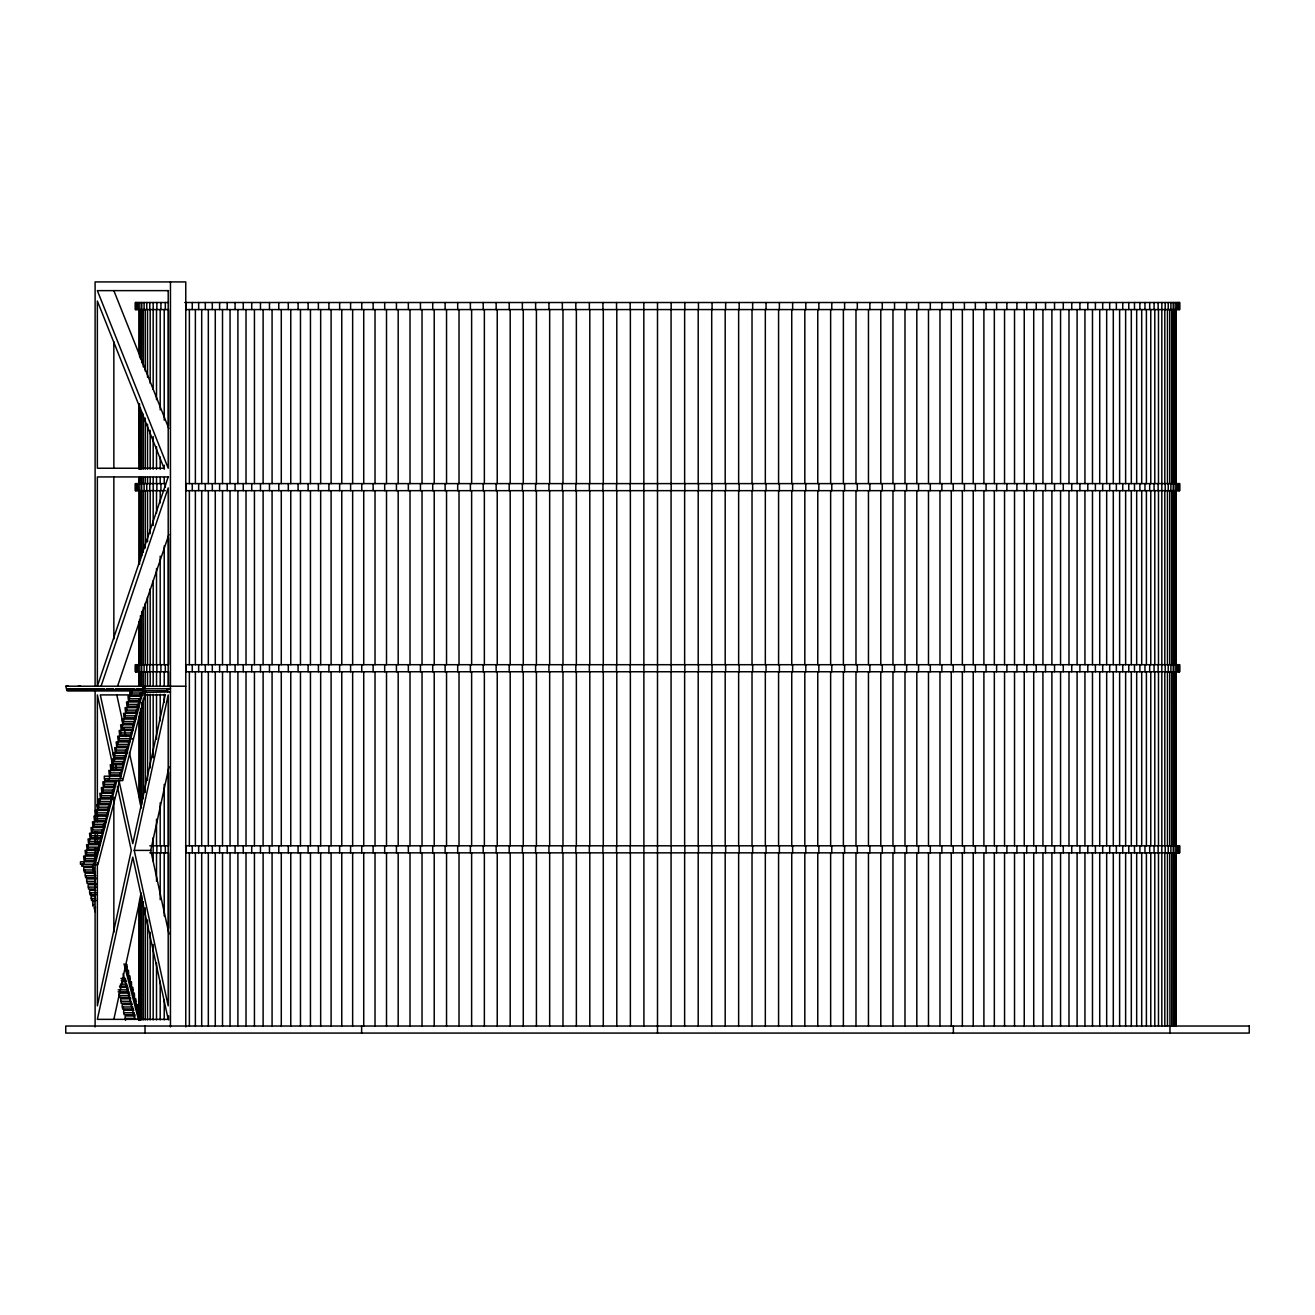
<?xml version="1.0" encoding="UTF-8"?>
<svg xmlns="http://www.w3.org/2000/svg" width="1315" height="1315" viewBox="0 0 1315 1315"><rect width="100%" height="100%" fill="white"/><g stroke="black" fill="none" stroke-linecap="round" stroke-linejoin="round"><path stroke-width="1.5" d="M165.246 694.912L132.782 843.638L118.925 780.189M134.245 850.394L168.205 694.912L168.205 1005.86L134.245 850.394L150.748 850.394L169.027 766.678M113.846 1019.355L141.395 893.181M95.075 864.662L116.838 780.584M119.649 780.584L97.885 864.662L91.902 864.662M142.53 693.005L120.372 778.628L120.372 776.179M145.34 693.005L123.183 778.628L105.496 778.628L105.496 780.584M145.62 691.92L142.661 692.463L170.457 691.92M168.205 476.934L97.359 686.216L97.359 476.934L168.501 476.934M101.058 686.216L168.205 487.881L168.205 686.216M117.561 686.216L168.895 534.548M68.331 686.216L65.849 686.216L66.851 690.622L167.416 690.622L167.416 688.682M168.501 290.631L97.359 290.631L168.205 468.239L168.205 290.631M168.468 302.516L135.363 302.516L135.363 309.567L168.599 309.567L168.599 426.274M184.758 302.516L1179.637 302.516L1179.637 309.567L185.579 309.567M164.391 468.239L97.359 468.239L97.359 301.004L164.063 468.239M185.579 483.608L1179.637 483.608L1179.637 490.659L185.579 490.659M165.312 490.659L135.363 490.659L135.363 483.608L165.312 483.608L165.312 487.142M185.579 664.7L1179.637 664.7L1179.637 671.751L185.579 671.751M78.243 686.216L80.478 686.216M65.849 686.216L185.76 686.216M165.509 694.912L100.302 694.912L114.586 760.349M141.658 696.243L128.015 696.243L128.476 700.648L140.048 700.648L140.048 698.709M140.179 701.963L126.536 701.963L126.996 706.369L138.568 706.369L138.568 704.413M138.716 707.667L125.056 707.667L125.517 712.072L137.089 712.072L137.089 710.133M135.757 719.091L122.114 719.091L122.574 723.497L134.13 723.497L134.13 721.54M134.278 724.795L120.635 724.795L121.095 729.2L132.651 729.2L132.651 727.261M132.799 730.499L119.155 730.499L119.616 734.904L131.188 734.904L131.188 732.965M131.319 736.219L117.676 736.219L118.136 740.624L129.708 740.624L129.708 738.668M132.881 738.668L118.876 738.668L118.876 740.624M129.84 741.923L116.197 741.923L116.657 746.328L128.229 746.328L128.229 744.389M128.36 747.627L114.717 747.627L115.178 752.032L126.75 752.032L126.75 750.092M126.881 753.331L113.238 753.331L113.698 757.736L125.27 757.736L125.27 755.796M122.459 770.459L108.816 770.459L109.277 774.864L120.832 774.864L120.832 772.924M121.013 776.179L104.312 776.179L104.312 778.628L104.756 780.584L122.821 780.584L122.821 778.628M116.476 781.883L102.833 781.883L103.293 786.288L114.849 786.288L114.849 784.348M112.038 799.01L98.395 799.01L98.855 803.416L110.427 803.416L110.427 801.476M110.559 804.714L96.916 804.714L97.376 807.18M97.376 809.12L108.948 809.12L108.948 807.18M109.079 810.435L95.436 810.435L95.896 814.84L107.468 814.84L107.468 812.884M107.6 816.138L93.957 816.138L94.417 820.544L105.989 820.544L105.989 818.604M95.157 818.604L106.367 818.604L106.367 816.138M106.137 821.842L92.477 821.842L92.938 826.247L104.51 826.247L104.51 824.308M104.658 827.546L91.014 827.546L91.458 831.968L103.03 831.968L103.03 830.012M103.178 833.266L89.535 833.266L89.995 837.671L101.551 837.671L101.551 835.732M100.219 844.674L86.576 844.674L87.037 849.079L98.609 849.079L98.609 847.139M149.795 845.792L168.599 845.792L168.599 772.086M185.579 845.792L1179.637 845.792L1179.637 852.843L185.579 852.843M98.74 850.394L85.097 850.394L85.557 854.799L97.129 854.799L97.129 852.843M149.795 852.843L168.599 852.843L168.599 928.226M97.261 856.098L83.618 856.098L84.078 860.503L95.65 860.503L95.65 858.564M95.403 861.802L80.478 861.802L80.478 864.267L94.532 864.267L94.532 858.564M94.285 869.971L83.716 869.971L83.716 867.522L93.907 867.522L93.907 869.971M95.009 871.927L84.078 871.927L84.078 869.971M95.387 873.226L85.179 873.226L85.179 875.691L95.748 875.691M95.748 877.631L85.557 877.631L85.557 875.691M95.946 878.93L86.659 878.93L86.659 881.395L95.19 881.395M95.929 883.335L87.037 883.335L87.037 881.395M96.307 884.65L88.138 884.65L88.138 887.099L96.307 887.099M95.37 889.055L88.516 889.055L88.516 887.099M95.732 890.354L89.617 890.354L89.617 892.819L96.11 892.819M96.11 894.759L89.995 894.759L89.995 892.819M95.173 896.057L91.097 896.057L91.097 898.523L95.551 898.523M96.291 900.463L91.458 900.463L91.458 898.523M94.055 901.778L92.576 901.778L92.938 906.183L94.055 904.227M95.535 907.482L94.055 907.482L95.157 911.887M126.98 967.035L125.862 968.974L125.5 964.569L126.98 964.569L127.341 974.678L128.459 972.738M126.98 970.273L128.459 970.273L128.821 980.398L129.938 978.442M128.459 975.993L129.938 975.993L130.3 986.102L131.418 984.162M120.931 978.442L125.385 978.442L125.385 980.398M121.292 980.398L126.125 980.398M121.67 981.697L126.487 981.697M129.938 981.697L131.418 981.697L131.779 991.806L132.881 989.866M120.372 984.162L126.865 984.162L126.865 986.102M119.435 986.102L127.588 986.102M119.813 987.401L127.966 987.401L127.966 989.866M131.418 987.401L132.881 987.401L133.259 997.51L134.36 995.57M118.136 989.866L128.328 989.866M118.136 991.806L129.067 991.806M132.881 993.104L134.36 993.104L134.738 1003.23L135.84 1001.29M129.807 995.57L119.238 995.57L119.238 993.104L129.445 993.104L129.445 995.57M130.547 997.51L119.616 997.51L119.616 995.57M130.925 998.825L120.717 998.825L120.717 1001.29L131.286 1001.29M134.36 998.825L135.84 998.825L136.218 1008.934L137.319 1006.994M132.026 1003.23L121.095 1003.23L121.095 1001.29M132.404 1004.529L122.196 1004.529L122.196 1006.994L132.766 1006.994L132.766 1008.934M135.84 1004.529L137.319 1004.529L137.697 1014.638L138.798 1012.698M133.505 1008.934L122.574 1008.934L122.574 1006.994M133.867 1010.232L123.676 1010.232L123.676 1012.698L134.245 1012.698L134.245 1014.638M137.319 1010.232L138.798 1010.232M134.985 1014.638L124.037 1014.638L124.037 1012.698M135.346 1015.953L125.155 1015.953L125.155 1018.402L135.724 1018.402M138.798 1015.953L140.278 1015.953M138.798 1018.402L139.176 1020.358M168.501 1019.355L97.359 1019.355L132.782 857.133L168.205 1019.355M143.154 688.682L144.14 688.682L144.14 686.216M113.846 290.631L168.862 428.559M124.021 963.764L138.371 1019.207M123.133 973.659L134.919 1019.207M92.412 866.634L95.469 878.453M116.805 694.912L123.298 724.664M124.152 728.625L125.895 736.564M129.347 752.427L141.478 807.952M150.748 850.394L169.027 934.11M115.457 764.327L116.756 770.278M113.895 770.656L97.359 694.912L97.359 811.519M117.38 786.6L131.303 850.394L97.359 1005.86L97.359 862.656M1179.456 302.516L1179.456 309.567M1179.456 483.608L1179.456 490.659M1179.456 664.7L1179.456 671.751M1179.456 845.792L1179.456 852.843M1178.914 302.516L1178.914 309.567M1178.914 483.608L1178.914 490.659M1178.914 664.7L1178.914 671.751M1178.914 845.792L1178.914 852.843M1178.026 302.516L1178.026 309.567M1178.026 483.608L1178.026 490.659M1178.026 664.7L1178.026 671.751M1178.026 845.792L1178.026 852.843M1176.777 302.516L1176.777 309.567M1176.777 483.608L1176.777 490.659M1176.777 664.7L1176.777 671.751M1176.777 845.792L1176.777 852.843M1176.152 309.567L1176.152 483.608M1176.152 490.659L1176.152 664.7M1176.152 671.751L1176.152 845.792M1176.152 852.843L1176.152 1026.029M1175.972 309.567L1175.972 483.608M1175.972 490.659L1175.972 664.7M1175.972 671.751L1175.972 845.792M1175.972 852.843L1175.972 1026.029M1175.446 309.567L1175.446 483.608M1175.446 490.659L1175.446 664.7M1175.446 671.751L1175.446 845.792M1175.446 852.843L1175.446 1026.029M1175.166 302.516L1175.166 309.567M1175.166 483.608L1175.166 490.659M1175.166 664.7L1175.166 671.751M1175.166 845.792L1175.166 852.843M1174.558 309.567L1174.558 483.608M1174.558 490.659L1174.558 664.7M1174.558 671.751L1174.558 845.792M1174.558 852.843L1174.558 1026.029M1173.309 1026.029L1173.21 302.516M1171.714 309.567L1171.714 483.608M1171.714 490.659L1171.714 664.7M1171.714 671.751L1171.714 845.792M1171.714 852.843L1171.714 1026.029M1170.892 302.516L1170.892 309.567M1170.892 483.608L1170.892 490.659M1170.892 664.7L1170.892 671.751M1170.892 845.792L1170.892 852.843M1169.758 309.567L1169.758 483.608M1169.758 490.659L1169.758 664.7M1169.758 671.751L1169.758 845.792M1169.758 852.843L1169.972 1033.08M1168.23 302.516L1168.23 309.567M1168.23 483.608L1168.23 490.659M1168.23 664.7L1168.23 671.751M1168.23 845.792L1168.23 852.843M1167.473 309.567L1167.473 483.608M1167.473 490.659L1167.473 664.7M1167.473 671.751L1167.473 845.792M1167.473 852.843L1167.473 1026.029M1165.205 302.516L1165.205 309.567M1165.205 483.608L1165.205 490.659M1165.205 664.7L1165.205 671.751M1165.205 845.792L1165.205 852.843M1164.811 309.567L1164.811 483.608M1164.811 490.659L1164.811 664.7M1164.811 671.751L1164.811 845.792M1164.811 852.843L1164.811 1026.029M1161.835 302.516L1161.819 1026.029M1158.482 309.567L1158.482 483.608M1158.482 490.659L1158.482 664.7M1158.482 671.751L1158.482 845.792M1158.482 852.843L1158.482 1026.029M1158.137 302.516L1158.137 309.567M1158.137 483.608L1158.137 490.659M1158.137 664.7L1158.137 671.751M1158.137 845.792L1158.137 852.843M1154.8 309.567L1154.8 483.608M1154.8 490.659L1154.8 664.7M1154.8 671.751L1154.8 845.792M1154.8 852.843L1154.8 1026.029M1154.077 302.516L1154.077 309.567M1154.077 483.608L1154.077 490.659M1154.077 664.7L1154.077 671.751M1154.077 845.792L1154.077 852.843M1150.773 309.567L1150.773 483.608M1150.773 490.659L1150.773 664.7M1150.773 671.751L1150.773 845.792M1150.773 852.843L1150.773 1026.029M1149.688 302.516L1149.688 309.567M1149.688 483.608L1149.688 490.659M1149.688 664.7L1149.688 671.751M1149.688 845.792L1149.688 852.843M1146.401 309.567L1146.401 483.608M1146.401 490.659L1146.401 664.7M1146.401 671.751L1146.401 845.792M1146.401 852.843L1146.401 1026.029M1144.954 302.516L1144.954 309.567M1144.954 483.608L1144.954 490.659M1144.954 664.7L1144.954 671.751M1144.954 845.792L1144.954 852.843M1141.699 309.567L1141.699 483.608M1141.699 490.659L1141.699 664.7M1141.699 671.751L1141.699 845.792M1141.699 852.843L1141.699 1026.029M1139.891 302.516L1139.891 309.567M1139.891 483.608L1139.891 490.659M1139.891 664.7L1139.891 671.751M1139.891 845.792L1139.891 852.843M1136.67 309.567L1136.67 483.608M1136.67 490.659L1136.67 664.7M1136.67 671.751L1136.67 845.792M1136.67 852.843L1136.67 1026.029M1134.483 302.516L1134.483 309.567M1134.483 483.608L1134.483 490.659M1134.483 664.7L1134.483 671.751M1134.483 845.792L1134.483 852.843M1131.311 309.567L1131.311 483.608M1131.311 490.659L1131.311 664.7M1131.311 671.751L1131.311 845.792M1131.311 852.843L1131.311 1026.029M1128.763 302.516L1128.763 309.567M1128.763 483.608L1128.763 490.659M1128.763 664.7L1128.763 671.751M1128.763 845.792L1128.763 852.843M1125.624 309.567L1125.624 483.608M1125.624 490.659L1125.624 664.7M1125.624 671.751L1125.624 845.792M1125.624 852.843L1125.624 1026.029M1122.731 302.516L1122.731 309.567M1122.731 483.608L1122.731 490.659M1122.731 664.7L1122.731 671.751M1122.731 845.792L1122.731 852.843M1119.624 309.567L1119.624 483.608M1119.624 490.659L1119.624 664.7M1119.624 671.751L1119.624 845.792M1119.624 852.843L1119.624 1026.029M1116.353 302.516L1116.353 309.567M1116.353 483.608L1116.353 490.659M1116.353 664.7L1116.353 671.751M1116.353 845.792L1116.353 852.843M1113.295 309.567L1113.295 483.608M1113.295 490.659L1113.295 664.7M1113.295 671.751L1113.295 845.792M1113.295 852.843L1113.295 1026.029M1109.679 302.516L1109.679 309.567M1109.679 483.608L1109.679 490.659M1109.679 664.7L1109.679 671.751M1109.679 845.792L1109.679 852.843M1106.671 309.567L1106.671 483.608M1106.671 490.659L1106.671 664.7M1106.671 671.751L1106.671 845.792M1106.671 852.843L1106.671 1026.029M1102.693 302.516L1102.693 309.567M1102.693 483.608L1102.693 490.659M1102.693 664.7L1102.693 671.751M1102.693 845.792L1102.693 852.843M1099.718 309.567L1099.718 483.608M1099.718 490.659L1099.718 664.7M1099.718 671.751L1099.718 845.792M1099.718 852.843L1099.718 1026.029M1095.395 302.516L1095.395 309.567M1095.395 483.608L1095.395 490.659M1095.395 664.7L1095.395 671.751M1095.395 845.792L1095.395 852.843M1092.486 309.567L1092.486 483.608M1092.486 490.659L1092.486 664.7M1092.486 671.751L1092.486 845.792M1092.486 852.843L1092.486 1026.029M1087.801 302.516L1087.801 309.567M1087.801 483.608L1087.801 490.659M1087.801 664.7L1087.801 671.751M1087.801 845.792L1087.801 852.843M1084.941 309.567L1084.941 483.608M1084.941 490.659L1084.941 664.7M1084.941 671.751L1084.941 845.792M1084.941 852.843L1084.941 1026.029M1079.911 302.516L1079.911 309.567M1079.911 483.608L1079.911 490.659M1079.911 664.7L1079.911 671.751M1079.911 845.792L1079.911 852.843M1077.1 309.567L1077.1 483.608M1077.1 490.659L1077.1 664.7M1077.1 671.751L1077.1 845.792M1077.1 852.843L1077.1 1026.029M1071.741 302.516L1071.741 309.567M1071.741 483.608L1071.741 490.659M1071.741 664.7L1071.741 671.751M1071.741 845.792L1071.741 852.843M1068.98 309.567L1068.98 483.608M1068.98 490.659L1068.98 664.7M1068.98 671.751L1068.98 845.792M1068.98 852.843L1068.98 1026.029M1063.276 302.516L1063.276 309.567M1063.276 483.608L1063.276 490.659M1063.276 664.7L1063.276 671.751M1063.276 845.792L1063.276 852.843M1060.564 309.567L1060.564 483.608M1060.564 490.659L1060.564 664.7M1060.564 671.751L1060.564 845.792M1060.564 852.843L1060.564 1026.029M1054.531 302.516L1054.531 309.567M1054.531 483.608L1054.531 490.659M1054.531 664.7L1054.531 671.751M1054.531 845.792L1054.531 852.843M1051.885 309.567L1051.885 483.608M1051.885 490.659L1051.885 664.7M1051.885 671.751L1051.885 845.792M1051.885 852.843L1051.885 1026.029M1045.524 302.516L1045.524 309.567M1045.524 483.608L1045.524 490.659M1045.524 664.7L1045.524 671.751M1045.524 845.792L1045.524 852.843M1042.927 309.567L1042.927 483.608M1042.927 490.659L1042.927 664.7M1042.927 671.751L1042.927 845.792M1042.927 852.843L1042.927 1026.029M1036.236 302.516L1036.236 309.567M1036.236 483.608L1036.236 490.659M1036.236 664.7L1036.236 671.751M1036.236 845.792L1036.236 852.843M1033.722 309.567L1033.722 483.608M1033.722 490.659L1033.722 664.7M1033.722 671.751L1033.722 845.792M1033.722 852.843L1033.722 1026.029M1026.703 302.516L1026.703 309.567M1026.703 483.608L1026.703 490.659M1026.703 664.7L1026.703 671.751M1026.703 845.792L1026.703 852.843M1024.237 309.567L1024.237 483.608M1024.237 490.659L1024.237 664.7M1024.237 671.751L1024.237 845.792M1024.237 852.843L1024.237 1026.029M1016.906 302.516L1016.906 309.567M1016.906 483.608L1016.906 490.659M1016.906 664.7L1016.906 671.751M1016.906 845.792L1016.906 852.843M1014.523 309.567L1014.523 483.608M1014.523 490.659L1014.523 664.7M1014.523 671.751L1014.523 845.792M1014.523 852.843L1014.523 1026.029M1006.879 302.516L1006.879 309.567M1006.879 483.608L1006.879 490.659M1006.879 664.7L1006.879 671.751M1006.879 845.792L1006.879 852.843M1004.545 309.567L1004.545 483.608M1004.545 490.659L1004.545 664.7M1004.545 671.751L1004.545 845.792M1004.545 852.843L1004.545 1026.029M996.606 302.516L996.606 309.567M996.606 483.608L996.606 490.659M996.606 664.7L996.606 671.751M996.606 845.792L996.606 852.843M994.337 309.567L994.337 483.608M994.337 490.659L994.337 664.7M994.337 671.751L994.337 845.792M994.337 852.843L994.337 1026.029M986.086 302.516L986.086 309.567M986.086 483.608L986.086 490.659M986.086 664.7L986.086 671.751M986.086 845.792L986.086 852.843M983.899 309.567L983.899 483.608M983.899 490.659L983.899 664.7M983.899 671.751L983.899 845.792M983.899 852.843L983.899 1026.029M975.352 302.516L975.352 309.567M975.352 483.608L975.352 490.659M975.352 664.7L975.352 671.751M975.352 845.792L975.352 852.843M973.232 309.567L973.232 483.608M973.232 490.659L973.232 664.7M973.232 671.751L973.232 845.792M973.232 852.843L973.232 1026.029M964.405 302.516L964.405 309.567M964.405 483.608L964.405 490.659M964.405 664.7L964.405 671.751M964.405 845.792L964.405 852.843M962.35 309.567L962.35 483.608M962.35 490.659L962.35 664.7M962.35 671.751L962.35 845.792M962.35 852.843L962.35 1026.029M953.375 1026.029L953.375 1033.08M953.243 302.516L953.243 309.567M953.243 483.608L953.243 490.659M953.243 664.7L953.243 671.751M953.243 845.792L953.243 852.843M951.271 309.567L951.271 483.608M951.271 490.659L951.271 664.7M951.271 671.751L951.271 845.792M951.271 852.843L951.271 1026.029M941.869 302.516L941.869 309.567M941.869 483.608L941.869 490.659M941.869 664.7L941.869 671.751M941.869 845.792L941.869 852.843M939.978 309.567L939.978 483.608M939.978 490.659L939.978 664.7M939.978 671.751L939.978 845.792M939.978 852.843L939.978 1026.029M930.313 302.516L930.313 309.567M930.313 483.608L930.313 490.659M930.313 664.7L930.313 671.751M930.313 845.792L930.313 852.843M928.489 309.567L928.489 483.608M928.489 490.659L928.489 664.7M928.489 671.751L928.489 845.792M928.489 852.843L928.489 1026.029M918.56 302.516L918.56 309.567M918.56 483.608L918.56 490.659M918.56 664.7L918.56 671.751M918.56 845.792L918.56 852.843M916.818 309.567L916.818 483.608M916.818 490.659L916.818 664.7M916.818 671.751L916.818 845.792M916.818 852.843L916.818 1026.029M906.643 302.516L906.643 309.567M906.643 483.608L906.643 490.659M906.643 664.7L906.643 671.751M906.643 845.792L906.643 852.843M904.983 309.567L904.983 483.608M904.983 490.659L904.983 664.7M904.983 671.751L904.983 845.792M904.983 852.843L904.983 1026.029M894.545 302.516L894.545 309.567M894.545 483.608L894.545 490.659M894.545 664.7L894.545 671.751M894.545 845.792L894.545 852.843M892.967 309.567L892.967 483.608M892.967 490.659L892.967 664.7M892.967 671.751L892.967 845.792M892.967 852.843L892.967 1026.029M882.283 302.516L882.283 309.567M882.283 483.608L882.283 490.659M882.283 664.7L882.283 671.751M882.283 845.792L882.283 852.843M880.787 309.567L880.787 483.608M880.787 490.659L880.787 664.7M880.787 671.751L880.787 845.792M880.787 852.843L880.787 1026.029M869.873 302.516L869.873 309.567M869.873 483.608L869.873 490.659M869.873 664.7L869.873 671.751M869.873 845.792L869.873 852.843M868.459 309.567L868.459 483.608M868.459 490.659L868.459 664.7M868.459 671.751L868.459 845.792M868.459 852.843L868.459 1026.029M857.314 302.516L857.314 309.567M857.314 483.608L857.314 490.659M857.314 664.7L857.314 671.751M857.314 845.792L857.314 852.843M855.983 309.567L855.983 483.608M855.983 490.659L855.983 664.7M855.983 671.751L855.983 845.792M855.983 852.843L855.983 1026.029M844.608 302.516L844.608 309.567M844.608 483.608L844.608 490.659M844.608 664.7L844.608 671.751M844.608 845.792L844.608 852.843M843.375 309.567L843.375 483.608M843.375 490.659L843.375 664.7M843.375 671.751L843.375 845.792M843.375 852.843L843.375 1026.029M831.787 302.516L831.787 309.567M831.787 483.608L831.787 490.659M831.787 664.7L831.787 671.751M831.787 845.792L831.787 852.843M830.636 309.567L830.636 483.608M830.636 490.659L830.636 664.7M830.636 671.751L830.636 845.792M830.636 852.843L830.636 1026.029M818.851 302.516L818.851 309.567M818.851 483.608L818.851 490.659M818.851 664.7L818.851 671.751M818.851 845.792L818.851 852.843M817.766 309.567L817.766 483.608M817.766 490.659L817.766 664.7M817.766 671.751L817.766 845.792M817.766 852.843L817.766 1026.029M805.799 302.516L805.799 309.567M805.799 483.608L805.799 490.659M805.799 664.7L805.799 671.751M805.799 845.792L805.799 852.843M804.813 309.567L804.813 483.608M804.813 490.659L804.813 664.7M804.813 671.751L804.813 845.792M804.813 852.843L804.813 1026.029M792.633 302.516L792.633 309.567M792.633 483.608L792.633 490.659M792.633 664.7L792.633 671.751M792.633 845.792L792.633 852.843M791.745 309.567L791.745 483.608M791.745 490.659L791.745 664.7M791.745 671.751L791.745 845.792M791.745 852.843L791.745 1026.029M779.384 302.516L779.384 309.567M779.384 483.608L779.384 490.659M779.384 664.7L779.384 671.751M779.384 845.792L779.384 852.843M778.579 309.567L778.579 483.608M778.579 490.659L778.579 664.7M778.579 671.751L778.579 845.792M778.579 852.843L778.579 1026.029M766.053 302.516L766.053 309.567M766.053 483.608L766.053 490.659M766.053 664.7L766.053 671.751M766.053 845.792L766.053 852.843M765.33 309.567L765.33 483.608M765.33 490.659L765.33 664.7M765.33 671.751L765.33 845.792M765.33 852.843L765.33 1026.029M752.657 302.516L752.657 309.567M752.657 483.608L752.657 490.659M752.657 664.7L752.657 671.751M752.657 845.792L752.657 852.843M752.016 309.567L752.016 483.608M752.016 490.659L752.016 664.7M752.016 671.751L752.016 845.792M752.016 852.843L752.016 1026.029M739.178 302.516L739.178 309.567M739.178 483.608L739.178 490.659M739.178 664.7L739.178 671.751M739.178 845.792L739.178 852.843M738.636 309.567L738.636 483.608M738.636 490.659L738.636 664.7M738.636 671.751L738.636 845.792M738.636 852.843L738.636 1026.029M725.65 302.516L725.65 309.567M725.65 483.608L725.65 490.659M725.65 664.7L725.65 671.751M725.65 845.792L725.65 852.843M725.19 309.567L725.19 483.608M725.19 490.659L725.19 664.7M725.19 671.751L725.19 845.792M725.19 852.843L725.19 1026.029M712.072 302.516L712.072 309.567M712.072 483.608L712.072 490.659M712.072 664.7L712.072 671.751M712.072 845.792L712.072 852.843M711.711 309.567L711.711 483.608M711.711 490.659L711.711 664.7M711.711 671.751L711.711 845.792M711.711 852.843L711.711 1026.029M698.462 302.516L698.462 309.567M698.462 483.608L698.462 490.659M698.462 664.7L698.462 671.751M698.462 845.792L698.462 852.843M698.199 309.567L698.199 483.608M698.199 490.659L698.199 664.7M698.199 671.751L698.199 845.792M698.199 852.843L698.199 1026.029M684.819 302.516L684.819 309.567M684.819 483.608L684.819 490.659M684.819 664.7L684.819 671.751M684.819 845.792L684.819 852.843M684.638 309.567L684.638 483.608M684.638 490.659L684.638 664.7M684.638 671.751L684.638 845.792M684.638 852.843L684.638 1026.029M671.176 302.516L671.176 309.567M671.176 483.608L671.176 490.659M671.176 664.7L671.176 671.751M671.176 845.792L671.176 852.843M671.077 309.567L671.077 483.608M671.077 490.659L671.077 664.7M671.077 671.751L671.077 845.792M671.077 852.843L671.077 1026.029M657.5 302.516L657.5 1033.08M643.824 302.516L643.923 1026.029M630.362 309.567L630.362 483.608M630.362 490.659L630.362 664.7M630.362 671.751L630.362 845.792M630.362 852.843L630.362 1026.029M630.181 302.516L630.181 309.567M630.181 483.608L630.181 490.659M630.181 664.7L630.181 671.751M630.181 845.792L630.181 852.843M616.801 309.567L616.801 483.608M616.801 490.659L616.801 664.7M616.801 671.751L616.801 845.792M616.801 852.843L616.801 1026.029M616.538 302.516L616.538 309.567M616.538 483.608L616.538 490.659M616.538 664.7L616.538 671.751M616.538 845.792L616.538 852.843M603.289 309.567L603.289 483.608M603.289 490.659L603.289 664.7M603.289 671.751L603.289 845.792M603.289 852.843L603.289 1026.029M602.928 302.516L602.928 309.567M602.928 483.608L602.928 490.659M602.928 664.7L602.928 671.751M602.928 845.792L602.928 852.843M589.81 309.567L589.81 483.608M589.81 490.659L589.81 664.7M589.81 671.751L589.81 845.792M589.81 852.843L589.81 1026.029M589.35 302.516L589.35 309.567M589.35 483.608L589.35 490.659M589.35 664.7L589.35 671.751M589.35 845.792L589.35 852.843M576.365 309.567L576.365 483.608M576.365 490.659L576.365 664.7M576.365 671.751L576.365 845.792M576.365 852.843L576.365 1026.029M575.822 302.516L575.822 309.567M575.822 483.608L575.822 490.659M575.822 664.7L575.822 671.751M575.822 845.792L575.822 852.843M562.984 309.567L562.984 483.608M562.984 490.659L562.984 664.7M562.984 671.751L562.984 845.792M562.984 852.843L562.984 1026.029M562.343 302.516L562.343 309.567M562.343 483.608L562.343 490.659M562.343 664.7L562.343 671.751M562.343 845.792L562.343 852.843M549.67 309.567L549.67 483.608M549.67 490.659L549.67 664.7M549.67 671.751L549.67 845.792M549.67 852.843L549.67 1026.029M548.947 302.516L548.947 309.567M548.947 483.608L548.947 490.659M548.947 664.7L548.947 671.751M548.947 845.792L548.947 852.843M536.421 309.567L536.421 483.608M536.421 490.659L536.421 664.7M536.421 671.751L536.421 845.792M536.421 852.843L536.421 1026.029M535.616 302.516L535.616 309.567M535.616 483.608L535.616 490.659M535.616 664.7L535.616 671.751M535.616 845.792L535.616 852.843M523.271 309.567L523.271 483.608M523.271 490.659L523.271 664.7M523.271 671.751L523.271 845.792M523.271 852.843L523.271 1026.029M522.367 302.516L522.367 309.567M522.367 483.608L522.367 490.659M522.367 664.7L522.367 671.751M522.367 845.792L522.367 852.843M510.187 309.567L510.187 483.608M510.187 490.659L510.187 664.7M510.187 671.751L510.187 845.792M510.187 852.843L510.187 1026.029M509.201 302.516L509.201 309.567M509.201 483.608L509.201 490.659M509.201 664.7L509.201 671.751M509.201 845.792L509.201 852.843M497.234 309.567L497.234 483.608M497.234 490.659L497.234 664.7M497.234 671.751L497.234 845.792M497.234 852.843L497.234 1026.029M496.149 302.516L496.149 309.567M496.149 483.608L496.149 490.659M496.149 664.7L496.149 671.751M496.149 845.792L496.149 852.843M484.364 309.567L484.364 483.608M484.364 490.659L484.364 664.7M484.364 671.751L484.364 845.792M484.364 852.843L484.364 1026.029M483.213 302.516L483.213 309.567M483.213 483.608L483.213 490.659M483.213 664.7L483.213 671.751M483.213 845.792L483.213 852.843M471.625 309.567L471.625 483.608M471.625 490.659L471.625 664.7M471.625 671.751L471.625 845.792M471.625 852.843L471.625 1026.029M470.392 302.516L470.392 309.567M470.392 483.608L470.392 490.659M470.392 664.7L470.392 671.751M470.392 845.792L470.392 852.843M459.017 309.567L459.017 483.608M459.017 490.659L459.017 664.7M459.017 671.751L459.017 845.792M459.017 852.843L459.017 1026.029M457.686 302.516L457.686 309.567M457.686 483.608L457.686 490.659M457.686 664.7L457.686 671.751M457.686 845.792L457.686 852.843M446.541 309.567L446.541 483.608M446.541 490.659L446.541 664.7M446.541 671.751L446.541 845.792M446.541 852.843L446.541 1026.029M445.128 302.516L445.128 309.567M445.128 483.608L445.128 490.659M445.128 664.7L445.128 671.751M445.128 845.792L445.128 852.843M434.213 309.567L434.213 483.608M434.213 490.659L434.213 664.7M434.213 671.751L434.213 845.792M434.213 852.843L434.213 1026.029M432.717 302.516L432.717 309.567M432.717 483.608L432.717 490.659M432.717 664.7L432.717 671.751M432.717 845.792L432.717 852.843M422.033 309.567L422.033 483.608M422.033 490.659L422.033 664.7M422.033 671.751L422.033 845.792M422.033 852.843L422.033 1026.029M420.455 302.516L420.455 309.567M420.455 483.608L420.455 490.659M420.455 664.7L420.455 671.751M420.455 845.792L420.455 852.843M410.017 309.567L410.017 483.608M410.017 490.659L410.017 664.7M410.017 671.751L410.017 845.792M410.017 852.843L410.017 1026.029M408.357 302.516L408.357 309.567M408.357 483.608L408.357 490.659M408.357 664.7L408.357 671.751M408.357 845.792L408.357 852.843M398.182 309.567L398.182 483.608M398.182 490.659L398.182 664.7M398.182 671.751L398.182 845.792M398.182 852.843L398.182 1026.029M396.44 302.516L396.44 309.567M396.44 483.608L396.44 490.659M396.44 664.7L396.44 671.751M396.44 845.792L396.44 852.843M386.511 309.567L386.511 483.608M386.511 490.659L386.511 664.7M386.511 671.751L386.511 845.792M386.511 852.843L386.511 1026.029M384.687 302.516L384.687 309.567M384.687 483.608L384.687 490.659M384.687 664.7L384.687 671.751M384.687 845.792L384.687 852.843M375.022 309.567L375.022 483.608M375.022 490.659L375.022 664.7M375.022 671.751L375.022 845.792M375.022 852.843L375.022 1026.029M373.131 302.516L373.131 309.567M373.131 483.608L373.131 490.659M373.131 664.7L373.131 671.751M373.131 845.792L373.131 852.843M363.729 309.567L363.729 483.608M363.729 490.659L363.729 664.7M363.729 671.751L363.729 845.792M363.729 852.843L363.729 1026.029M361.757 302.516L361.757 309.567M361.757 483.608L361.757 490.659M361.757 664.7L361.757 671.751M361.757 845.792L361.757 852.843M361.625 1026.029L361.625 1033.08M352.65 309.567L352.65 483.608M352.65 490.659L352.65 664.7M352.65 671.751L352.65 845.792M352.65 852.843L352.65 1026.029M350.595 302.516L350.595 309.567M350.595 483.608L350.595 490.659M350.595 664.7L350.595 671.751M350.595 845.792L350.595 852.843M341.768 309.567L341.768 483.608M341.768 490.659L341.768 664.7M341.768 671.751L341.768 845.792M341.768 852.843L341.768 1026.029M339.648 302.516L339.648 309.567M339.648 483.608L339.648 490.659M339.648 664.7L339.648 671.751M339.648 845.792L339.648 852.843M331.101 309.567L331.101 483.608M331.101 490.659L331.101 664.7M331.101 671.751L331.101 845.792M331.101 852.843L331.101 1026.029M328.914 302.516L328.914 309.567M328.914 483.608L328.914 490.659M328.914 664.7L328.914 671.751M328.914 845.792L328.914 852.843M320.663 309.567L320.663 483.608M320.663 490.659L320.663 664.7M320.663 671.751L320.663 845.792M320.663 852.843L320.663 1026.029M318.394 302.516L318.394 309.567M318.394 483.608L318.394 490.659M318.394 664.7L318.394 671.751M318.394 845.792L318.394 852.843M310.455 309.567L310.455 483.608M310.455 490.659L310.455 664.7M310.455 671.751L310.455 845.792M310.455 852.843L310.455 1026.029M308.121 302.516L308.121 309.567M308.121 483.608L308.121 490.659M308.121 664.7L308.121 671.751M308.121 845.792L308.121 852.843M300.478 309.567L300.478 483.608M300.478 490.659L300.478 664.7M300.478 671.751L300.478 845.792M300.478 852.843L300.478 1026.029M298.094 302.516L298.094 309.567M298.094 483.608L298.094 490.659M298.094 664.7L298.094 671.751M298.094 845.792L298.094 852.843M290.763 309.567L290.763 483.608M290.763 490.659L290.763 664.7M290.763 671.751L290.763 845.792M290.763 852.843L290.763 1026.029M288.297 302.516L288.297 309.567M288.297 483.608L288.297 490.659M288.297 664.7L288.297 671.751M288.297 845.792L288.297 852.843M281.279 309.567L281.279 483.608M281.279 490.659L281.279 664.7M281.279 671.751L281.279 845.792M281.279 852.843L281.279 1026.029M278.764 302.516L278.764 309.567M278.764 483.608L278.764 490.659M278.764 664.7L278.764 671.751M278.764 845.792L278.764 852.843M272.074 309.567L272.074 483.608M272.074 490.659L272.074 664.7M272.074 671.751L272.074 845.792M272.074 852.843L272.074 1026.029M269.476 302.516L269.476 309.567M269.476 483.608L269.476 490.659M269.476 664.7L269.476 671.751M269.476 845.792L269.476 852.843M263.115 309.567L263.115 483.608M263.115 490.659L263.115 664.7M263.115 671.751L263.115 845.792M263.115 852.843L263.115 1026.029M260.469 302.516L260.469 309.567M260.469 483.608L260.469 490.659M260.469 664.7L260.469 671.751M260.469 845.792L260.469 852.843M254.436 309.567L254.436 483.608M254.436 490.659L254.436 664.7M254.436 671.751L254.436 845.792M254.436 852.843L254.436 1026.029M251.724 302.516L251.724 309.567M251.724 483.608L251.724 490.659M251.724 664.7L251.724 671.751M251.724 845.792L251.724 852.843M246.02 309.567L246.02 483.608M246.02 490.659L246.02 664.7M246.02 671.751L246.02 845.792M246.02 852.843L246.02 1026.029M243.259 302.516L243.259 309.567M243.259 483.608L243.259 490.659M243.259 664.7L243.259 671.751M243.259 845.792L243.259 852.843M237.9 309.567L237.9 483.608M237.9 490.659L237.9 664.7M237.9 671.751L237.9 845.792M237.9 852.843L237.9 1026.029M235.089 302.516L235.089 309.567M235.089 483.608L235.089 490.659M235.089 664.7L235.089 671.751M235.089 845.792L235.089 852.843M230.059 309.567L230.059 483.608M230.059 490.659L230.059 664.7M230.059 671.751L230.059 845.792M230.059 852.843L230.059 1026.029M227.199 302.516L227.199 309.567M227.199 483.608L227.199 490.659M227.199 664.7L227.199 671.751M227.199 845.792L227.199 852.843M222.514 309.567L222.514 483.608M222.514 490.659L222.514 664.7M222.514 671.751L222.514 845.792M222.514 852.843L222.514 1026.029M219.605 302.516L219.605 309.567M219.605 483.608L219.605 490.659M219.605 664.7L219.605 671.751M219.605 845.792L219.605 852.843M215.282 309.567L215.282 483.608M215.282 490.659L215.282 664.7M215.282 671.751L215.282 845.792M215.282 852.843L215.282 1026.029M212.307 302.516L212.307 309.567M212.307 483.608L212.307 490.659M212.307 664.7L212.307 671.751M212.307 845.792L212.307 852.843M208.329 309.567L208.329 483.608M208.329 490.659L208.329 664.7M208.329 671.751L208.329 845.792M208.329 852.843L208.329 1026.029M205.321 302.516L205.321 309.567M205.321 483.608L205.321 490.659M205.321 664.7L205.321 671.751M205.321 845.792L205.321 852.843M201.705 309.567L201.705 483.608M201.705 490.659L201.705 664.7M201.705 671.751L201.705 845.792M201.705 852.843L201.705 1026.029M198.647 302.516L198.647 309.567M198.647 483.608L198.647 490.659M198.647 664.7L198.647 671.751M198.647 845.792L198.647 852.843M195.376 309.567L195.376 483.608M195.376 490.659L195.376 664.7M195.376 671.751L195.376 845.792M195.376 852.843L195.376 1026.029M192.269 302.516L192.269 309.567M192.269 483.608L192.269 490.659M192.269 664.7L192.269 671.751M192.269 845.792L192.269 852.843M189.376 309.567L189.376 483.608M189.376 490.659L189.376 664.7M189.376 671.751L189.376 845.792M189.376 852.843L189.376 1026.029M186.237 302.516L186.237 309.567M186.237 483.608L186.237 490.659M186.237 664.7L186.237 671.751M186.237 845.792L186.237 852.843M185.76 1026.916L185.76 281.92L95.107 281.92L95.107 686.233M170.457 281.92L170.457 1026.916M168.599 537.753L168.599 664.7L135.363 664.7L135.363 671.751L168.599 671.751L168.599 686.085M168.599 1015.837L168.599 1019.914M167.63 691.92L167.63 688.682L170.457 688.682L142.94 688.682L143.68 686.216M165.312 302.516L165.312 309.567M165.312 664.7L165.312 671.751M165.312 845.792L165.312 852.843M164.227 309.567L164.227 420.142M164.227 465.181L164.227 469.274M164.227 477.46L164.227 483.608M164.227 545.939L164.227 664.7M164.227 671.751L164.227 686.085M164.227 694.271L164.227 702.473M164.227 784.365L164.227 845.792M164.227 852.843L164.227 916.013M164.227 999.532L164.227 1019.914M160.923 302.516L160.923 309.567M160.923 483.608L160.923 490.659M160.923 664.7L160.923 671.751M160.923 845.792L160.923 852.843M160.2 309.567L160.2 409.902M160.2 456.995L160.2 469.274M160.2 477.46L160.2 483.608M160.2 490.659L160.2 502.938M160.2 556.179L160.2 664.7M160.2 671.751L160.2 686.085M160.2 694.271L160.2 720.899M160.2 802.791L160.2 845.792M160.2 852.843L160.2 899.707M160.2 981.204L160.2 1019.914M156.863 302.516L156.863 309.567M156.863 483.608L156.863 490.659M156.863 664.7L156.863 671.751M156.863 845.792L156.863 852.843M156.518 309.567L156.518 399.661M156.518 446.755L156.518 469.274M156.518 477.46L156.518 483.608M156.518 490.659L156.518 513.179M156.518 568.474L156.518 664.7M156.518 671.751L156.518 686.085M156.518 694.271L156.518 739.326M156.518 819.179L156.518 845.792M156.518 852.843L156.518 881.362M156.518 962.859L156.518 1019.914M153.165 302.516L153.181 389.421M153.181 436.514L153.181 469.274M153.181 477.46L153.181 525.474M153.181 580.753L153.181 686.085M153.181 694.271L153.181 757.752M153.181 837.606L153.181 860.996M153.181 944.532L153.181 1019.914M150.189 309.567L150.189 383.273M150.189 430.367L150.189 469.274M150.189 477.46L150.189 483.608M150.189 490.659L150.189 533.66M150.189 588.939L150.189 664.7M150.189 671.751L150.189 686.085M150.189 694.271L150.189 767.993M150.189 932.302L150.189 1019.914M149.795 302.516L149.795 309.567M149.795 483.608L149.795 490.659M149.795 664.7L149.795 671.751M147.527 309.567L147.527 377.142M147.527 424.235L147.527 469.274M147.527 477.46L147.527 483.608M147.527 490.659L147.527 541.846M147.527 597.125L147.527 664.7M147.527 671.751L147.527 686.085M147.527 694.271L147.527 780.272M147.527 920.073L147.527 1019.914M146.77 302.516L146.77 309.567M146.77 483.608L146.77 490.659M146.77 664.7L146.77 671.751M145.488 690.539L145.488 693.005L130.695 693.005L130.695 694.945M145.242 309.567L145.242 370.994M145.242 418.088L145.242 469.274M145.242 477.46L145.242 483.608M145.242 490.659L145.242 547.993M145.242 603.273L145.242 664.7M145.242 671.751L145.11 688.682M145.242 694.271L145.242 792.551M145.242 907.86L145.242 1019.914M145.028 1026.029L145.028 1033.08M144.108 302.516L144.108 309.567M144.108 483.608L144.108 490.659M144.108 664.7L144.108 671.751M143.286 309.567L143.286 366.901M143.286 413.995L143.286 469.274M143.286 477.46L143.286 483.608M143.286 490.659L143.286 552.086M143.286 607.366L143.286 664.7M143.286 671.751L143.286 686.085M143.286 698.364L143.286 798.698M143.286 901.745L143.286 1019.914M143.154 686.216L142.94 690.622M142.694 689.027L142.694 693.005M142.201 690.622L142.201 688.682L141.461 690.622M141.79 302.516L141.691 362.808M141.691 411.94L141.691 469.274M141.691 477.46L141.691 556.179M141.691 611.459L141.691 686.085M141.691 702.473L141.691 804.846M141.691 895.63L141.691 1019.914M141.527 693.005L141.527 694.945M140.721 690.622L140.721 688.682L139.982 690.622M140.787 693.005L140.787 694.945M140.442 309.567L140.442 358.716M140.442 407.847L140.442 469.274M140.442 477.46L140.442 483.608M140.442 490.659L140.442 560.272M140.442 615.568L140.442 664.7M140.442 671.751L140.442 686.085M140.442 708.604L140.442 804.846M140.442 895.63L140.442 1019.914M140.409 693.005L140.409 698.709L129.215 698.709L129.215 700.648M139.9 1018.402L139.9 1020.358M139.834 302.516L139.834 309.567M139.834 483.608L139.834 490.659M139.834 664.7L139.834 671.751M139.554 309.567L139.554 356.661M139.554 403.754L139.554 469.274M139.554 477.46L139.554 483.608M139.554 490.659L139.554 564.365M139.554 619.661L139.554 664.7M139.554 671.751L139.554 686.085M139.554 712.697L139.554 800.753M139.554 899.707L139.554 1019.914M139.242 690.622L139.242 688.682L138.502 690.622M139.308 698.709L139.308 700.648M139.028 309.567L139.028 352.568M138.848 403.754L139.028 469.274M139.028 477.46L138.848 483.608M139.028 490.659L139.028 564.365M139.028 621.699L138.848 664.7M138.848 671.751L139.028 686.085M138.946 698.709L138.946 704.413L127.736 704.413L127.736 706.369M139.028 716.807L139.028 796.66M139.028 905.821L138.848 1019.914M138.223 302.516L138.223 309.567M138.223 483.608L138.223 490.659M138.223 664.7L138.223 671.751M137.763 690.622L137.763 688.682L137.023 690.622M137.828 704.413L137.828 706.369M137.467 704.413L137.467 710.133L126.256 710.133L126.256 712.072M136.974 302.516L136.974 309.567M136.974 483.608L136.974 490.659M136.974 664.7L136.974 671.751M136.349 710.133L136.349 712.072M136.086 302.516L136.086 309.567M136.086 483.608L136.086 490.659M136.086 664.7L136.086 671.751M136.3 690.622L136.3 688.682L135.56 690.622M135.544 302.516L135.544 309.567M135.544 483.608L135.544 490.659M135.544 664.7L135.544 671.751M135.609 715.837L135.609 717.776L124.037 717.776L123.577 713.371L135.987 713.371L135.987 715.837L124.777 715.837L124.777 717.776M134.82 690.622L134.081 688.682L134.081 690.622M134.87 715.837L134.87 717.776M134.508 719.091L134.508 721.54L123.298 721.54L123.298 723.497M133.341 690.622L132.601 688.682L132.601 690.622M133.029 724.795L133.029 727.261L121.835 727.261L121.835 729.2M132.207 689.027L132.207 693.005M131.862 690.622L131.122 688.682L131.122 690.622M131.549 730.499L131.549 732.965L120.355 732.965L120.355 734.904M130.382 690.622L129.643 688.682L129.955 694.945M130.07 736.219L130.07 738.668M129.593 696.243L129.593 698.709M128.903 690.622L128.163 688.682L128.163 690.622M128.591 741.923L128.591 744.389L117.397 744.389L117.397 746.328M128.114 701.963L128.114 704.413M127.423 690.622L126.684 688.682L126.684 690.622M127.111 747.627L127.111 750.092L115.917 750.092L115.917 752.032M126.635 707.667L126.635 710.133M125.944 690.622L125.204 688.682L125.204 690.622M126.01 750.092L126.01 752.032M125.632 750.092L125.632 755.796L114.438 755.796L114.438 757.736M125.517 1018.402L125.517 1020.358M125.155 713.371L125.155 715.837M124.465 690.622L123.725 688.682L123.725 690.622M124.531 755.796L124.531 757.736M123.791 761.516L123.791 763.456L112.219 763.456L111.759 759.051L124.169 759.051L124.169 761.516L112.959 761.516L112.959 763.456M123.676 719.091L123.676 721.54M123.298 1006.994L123.298 1008.934M123.002 690.622L122.262 688.682L122.262 690.622M123.051 761.516L123.051 763.456M122.196 724.795L122.196 727.261M122.311 767.22L122.311 769.16L110.739 769.16L110.279 764.755L122.69 764.755L122.69 767.22L111.479 767.22L111.479 769.16M121.522 690.622L120.783 688.682L120.783 690.622M121.21 770.459L121.21 772.924L110 772.924L110 774.864M120.717 730.499L120.717 732.965M120.043 690.622L119.303 688.682L119.303 690.622M120.092 772.924L120.092 774.864M119.238 736.219L119.238 738.668M118.564 690.622L117.824 688.682L117.824 690.622M117.758 741.923L117.758 744.389M117.084 690.622L117.084 688.682L116.345 690.622M116.295 747.627L116.295 750.092M115.605 690.622L115.605 688.682L114.865 690.622M115.227 781.883L115.227 784.348L104.033 784.348L104.033 786.288M114.816 753.331L114.816 755.796M114.126 690.622L113.386 688.682L113.386 690.622M114.109 784.348L114.109 786.288M113.846 341.785L113.846 468.239M113.846 476.934L113.846 639.024M113.846 797.202L113.846 932.22M113.337 759.051L113.337 761.516M113.386 790.052L113.386 791.992L101.814 791.992L101.354 787.586L113.748 787.586L113.748 790.052L102.554 790.052L102.554 791.992M112.646 690.622L112.646 688.682L111.906 690.622M112.646 790.052L112.646 791.992M111.857 764.755L111.857 767.22M111.906 795.756L111.906 797.712L100.335 797.712L99.874 793.307L112.268 793.307L112.268 795.756L101.074 795.756L101.074 797.712M111.167 690.622L111.167 688.682L110.427 690.622M111.167 795.756L111.167 797.712M110.789 799.01L110.789 801.476L99.595 801.476L99.595 803.416M110.378 770.459L110.378 772.924M109.687 690.622L109.687 688.682L108.964 690.622M109.54 776.179L109.54 778.628M109.309 804.714L109.309 807.18L98.115 807.18L98.115 809.12M109.161 778.628L109.161 780.584M108.422 778.628L108.422 780.584M108.225 690.622L108.225 688.682L107.485 690.622M108.208 807.18L108.208 809.12M107.83 810.435L107.83 812.884L96.636 812.884L96.636 814.84M106.745 690.622L106.745 688.682L106.005 690.622M105.266 690.622L104.526 688.682L104.526 690.622M104.888 821.842L104.888 824.308L93.677 824.308L93.677 826.247M104.395 781.883L104.395 784.348M103.786 690.622L103.047 688.682L103.047 690.622M103.77 824.308L103.77 826.247M103.408 824.308L103.408 830.012L92.198 830.012L92.198 831.968M102.915 787.586L102.915 790.052M102.307 690.622L101.567 688.682L101.567 690.622M102.291 830.012L102.291 831.968M101.929 830.012L101.929 835.732L90.735 835.732L90.735 837.671M101.436 793.307L101.436 795.756M100.828 690.622L100.088 688.682L100.088 690.622M100.811 835.732L100.811 837.671M99.956 799.01L99.956 801.476M100.088 841.436L100.088 843.375L88.516 843.375L88.056 838.97L100.45 838.97L100.45 841.436L89.256 841.436L89.256 843.375M99.348 690.622L98.609 688.682L98.609 690.622M99.348 841.436L99.348 843.375M98.97 844.674L98.97 847.139L87.776 847.139L87.776 849.079M98.477 804.714L98.477 807.18M97.869 690.622L97.129 688.682L97.129 690.622M97.491 850.394L97.491 852.843L86.297 852.843L86.297 854.799M97.359 815.612L97.359 821.744M97.359 831.984L97.359 844.246M97.359 848.339L97.359 852.432M97.014 810.435L97.014 812.884M96.389 690.622L95.666 688.682L95.666 690.622M96.011 856.098L96.011 858.564L84.818 858.564L84.818 860.503M95.535 816.138L95.535 818.604M95.107 690.342L95.107 821.678M95.107 831.951L95.107 844.263M95.107 848.372L95.107 1026.966M94.927 690.622L94.187 688.682L94.187 690.622M94.91 858.564L94.91 860.503M94.055 821.842L94.055 824.308M93.447 690.622L92.707 688.682L92.707 690.622M93.398 864.267L93.398 866.207L81.826 866.207L81.826 864.267M92.576 827.546L92.576 830.012M91.968 690.622L91.228 688.682L91.228 690.622M92.198 898.523L92.198 900.463M91.097 833.266L91.097 835.732M90.735 892.819L90.735 894.759M90.488 690.622L89.749 688.682L89.749 690.622M89.617 838.97L89.617 841.436M89.009 690.622L88.269 688.682L88.269 690.622M88.138 844.674L88.138 847.139M87.53 690.622L86.79 688.682L86.79 690.622M86.659 850.394L86.659 852.843M86.297 875.691L86.297 877.631M86.05 690.622L85.311 688.682L85.311 690.622M85.179 856.098L85.179 858.564M84.571 690.622L83.831 688.682L83.831 690.622M84.818 869.971L84.818 871.927M83.716 861.802L83.716 864.267M83.092 690.622L82.368 688.682L82.368 690.622M82.566 864.267L82.566 866.207M81.629 690.622L80.889 688.682L80.889 690.622M80.149 690.622L79.41 688.682L79.41 690.622M78.67 690.622L77.93 688.682L77.93 690.622M77.191 690.622L76.451 688.682L76.451 690.622M75.711 690.622L74.971 688.682L74.971 690.622M74.232 690.622L73.492 688.682L73.492 690.622M72.752 690.622L72.013 688.682L72.013 690.622M71.273 690.622L70.533 688.682L70.533 690.622M69.794 690.622L69.054 688.682L69.054 690.622M68.331 690.622L67.591 688.682L67.591 690.622M1249.25 1026.029L65.75 1026.029L65.75 1033.08L1249.25 1033.08L1249.25 1026.029"/></g></svg>
